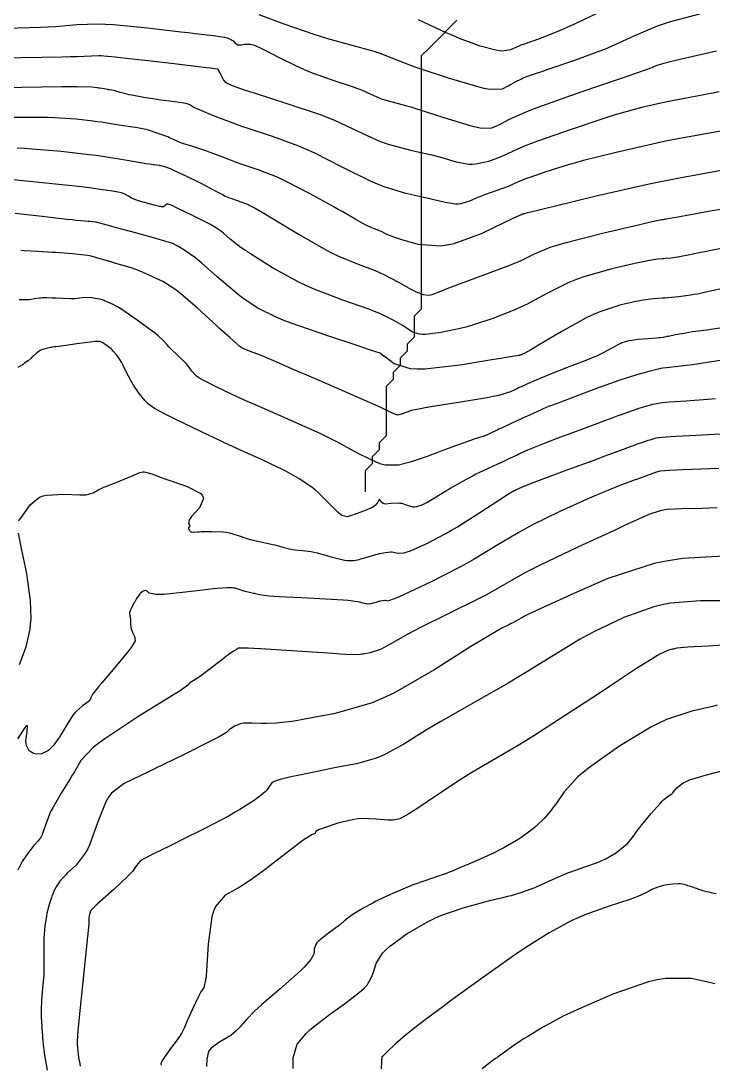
# Model space of a CAD drawing. Header units: metres. Extents: x 837475 to 838479, y 1189012 to 1191015.
# Drawn here: x 838288.9 to 838387.2, y 1189518.9 to 1189667.2 of the extents above; entities that cross this region are included whole.
import ezdxf

# ---------------------------------------------------------------- set-up
doc = ezdxf.new("R2010")
doc.units = ezdxf.units.M
doc.header["$LTSCALE"] = 0.3
for name, color, linetype in [('COTAS 10', 1, 'Continuous'), ('COTAS INT', 252, 'Continuous'), ('DRENAJE', 5, 'Continuous')]:
    doc.layers.add(name, color=color, linetype=linetype)

msp = doc.modelspace()

# ---------------------------------------------------------------- linework, layer by layer
at = {"layer": 'COTAS 10'}
for points, elevation in [([(838283.186, 1189661.874), (838288.948, 1189661.972), (838294.745, 1189662.074), (838295.922, 1189662.102), (838296.913, 1189662.13), (838298.948, 1189662.229), (838299.965, 1189662.266), (838300.316, 1189662.254), (838300.695, 1189662.233), (838302.314, 1189662.078), (838304.701, 1189661.798), (838305.565, 1189661.698), (838306.517, 1189661.588), (838310.688, 1189661.109), (838314.509, 1189660.666), (838315.241, 1189660.579), (838315.83, 1189660.506), (838316.781, 1189660.374), (838316.811, 1189660.338), (838316.832, 1189660.317), (838316.877, 1189660.276), (838316.961, 1189660.151), (838316.997, 1189660.087), (838317.039, 1189660.011), (838317.235, 1189659.632), (838317.442, 1189659.215), (838317.491, 1189659.115), (838317.536, 1189659.022), (838317.669, 1189658.74), (838317.924, 1189658.482), (838318.047, 1189658.403), (838318.192, 1189658.321), (838318.904, 1189658), (838320.618, 1189657.403), (838321.396, 1189657.147), (838322.305, 1189656.853), (838326.68, 1189655.462), (838331.397, 1189653.86), (838332.52, 1189653.432), (838333.565, 1189653.011), (838336.68, 1189651.546), (838339.423, 1189650.263), (838340.233, 1189649.957), (838341.065, 1189649.671), (838344.252, 1189648.815), (838347.273, 1189648.126), (838348, 1189647.945), (838348.68, 1189647.768), (838350.739, 1189647.167), (838352.512, 1189646.833), (838353.011, 1189646.826), (838353.514, 1189646.854), (838355.36, 1189647.264), (838357.037, 1189647.884), (838357.433, 1189648.045), (838357.799, 1189648.203), (838358.874, 1189648.733), (838360.676, 1189649.51), (838361.5, 1189649.823), (838362.465, 1189650.178), (838367.125, 1189651.811), (838372.053, 1189653.453), (838373.187, 1189653.813), (838374.221, 1189654.133), (838377.125, 1189654.944), (838379.388, 1189655.459), (838380.019, 1189655.591), (838380.651, 1189655.719), (838382.951, 1189656.143), (838385.893, 1189656.705), (838386.931, 1189656.92), (838388.066, 1189657.16)], 1920), ([(838388.668, 1189629.164), (838386.828, 1189628.754), (838385.003, 1189628.372), (838384.513, 1189628.285), (838384.03, 1189628.205), (838382.345, 1189627.986), (838380.796, 1189627.837), (838380.4, 1189627.802), (838380.018, 1189627.77), (838378.756, 1189627.676), (838377.309, 1189627.498), (838376.811, 1189627.411), (838376.27, 1189627.309), (838373.964, 1189626.807), (838371.115, 1189625.857), (838370.232, 1189625.472), (838369.307, 1189625.034), (838365.629, 1189623.011), (838362.438, 1189621.1), (838361.822, 1189620.733), (838361.321, 1189620.436), (838360.477, 1189619.945), (838360.385, 1189619.91), (838360.359, 1189619.9), (838360.333, 1189619.889), (838360.233, 1189619.85), (838360.143, 1189619.813), (838360.121, 1189619.804), (838360.102, 1189619.796), (838360.045, 1189619.771), (838359.998, 1189619.749), (838359.984, 1189619.743), (838359.971, 1189619.736), (838359.92, 1189619.712), (838359.799, 1189619.68), (838359.74, 1189619.669), (838359.671, 1189619.656), (838359.331, 1189619.601), (838357.849, 1189619.359), (838357.059, 1189619.228), (838356.105, 1189619.069), (838351.291, 1189618.266), (838346.27, 1189617.698), (838345.186, 1189617.687), (838344.235, 1189617.74), (838341.905, 1189618.46), (838340.711, 1189619.379), (838340.476, 1189619.557), (838340.283, 1189619.703), (838339.929, 1189619.954), (838338.72, 1189620.36), (838337.986, 1189620.603), (838337.08, 1189620.902), (838332.368, 1189622.456), (838327.296, 1189624.233), (838326.162, 1189624.673), (838325.147, 1189625.091), (838322.456, 1189626.411), (838320.416, 1189627.801), (838319.809, 1189628.263), (838319.185, 1189628.758), (838316.782, 1189630.824), (838314.544, 1189632.788), (838314.024, 1189633.219), (838313.548, 1189633.601), (838312.19, 1189634.573), (838311.271, 1189635.122), (838311.072, 1189635.237), (838310.897, 1189635.336), (838310.464, 1189635.559), (838309.513, 1189635.853), (838309.011, 1189635.996), (838308.405, 1189636.167), (838305.354, 1189637.006), (838302.284, 1189637.846), (838301.666, 1189638.016), (838301.149, 1189638.16), (838300.117, 1189638.453), (838299.738, 1189638.553), (838299.632, 1189638.575), (838299.524, 1189638.594), (838299.132, 1189638.639), (838298.716, 1189638.667), (838298.594, 1189638.675), (838298.469, 1189638.682), (838297.994, 1189638.708), (838296.765, 1189638.824), (838296.165, 1189638.889), (838295.452, 1189638.968), (838291.94, 1189639.37), (838288.073, 1189639.815)], 1930), ([(838388.054, 1189603.588), (838382.927, 1189603.383), (838381.925, 1189603.338), (838381.104, 1189603.297), (838379.647, 1189603.192), (838379.363, 1189603.113), (838379.282, 1189603.088), (838379.199, 1189603.062), (838378.89, 1189602.959), (838378.527, 1189602.83), (838378.41, 1189602.787), (838378.286, 1189602.742), (838377.777, 1189602.553), (838376.858, 1189602.21), (838376.475, 1189602.067), (838376.036, 1189601.904), (838373.988, 1189601.143), (838371.213, 1189600.035), (838370.315, 1189599.652), (838369.362, 1189599.237), (838365.455, 1189597.465), (838361.472, 1189595.509), (838360.471, 1189594.978), (838359.515, 1189594.451), (838356.431, 1189592.587), (838353.294, 1189590.682), (838352.304, 1189590.129), (838351.262, 1189589.565), (838347.062, 1189587.438), (838343.368, 1189585.688), (838342.645, 1189585.363), (838342.052, 1189585.106), (838340.996, 1189584.752), (838340.76, 1189584.817), (838340.685, 1189584.824), (838340.606, 1189584.827), (838340.285, 1189584.8), (838339.926, 1189584.729), (838339.823, 1189584.704), (838339.718, 1189584.677), (838339.326, 1189584.559), (838338.944, 1189584.442), (838338.846, 1189584.415), (838338.751, 1189584.391), (838338.434, 1189584.322), (838338.038, 1189584.327), (838337.892, 1189584.349), (838337.732, 1189584.38), (838337.024, 1189584.569), (838335.41, 1189584.809), (838334.679, 1189584.874), (838333.824, 1189584.937), (838329.709, 1189585.159), (838325.653, 1189585.361), (838324.835, 1189585.413), (838324.15, 1189585.462), (838322.778, 1189585.625), (838322.25, 1189585.768), (838322.097, 1189585.805), (838321.941, 1189585.842), (838321.353, 1189585.964), (838320.76, 1189586.1), (838320.601, 1189586.144), (838320.445, 1189586.191), (838319.9, 1189586.387), (838319.317, 1189586.557), (838319.137, 1189586.588), (838318.948, 1189586.612), (838318.199, 1189586.642), (838316.806, 1189586.534), (838316.212, 1189586.471), (838315.527, 1189586.393), (838312.3, 1189585.995), (838309.184, 1189585.679), (838308.569, 1189585.653), (838308.062, 1189585.655), (838307.124, 1189585.885), (838306.852, 1189586.172), (838306.765, 1189586.21), (838306.672, 1189586.23), (838306.293, 1189586.15), (838305.893, 1189585.871), (838305.788, 1189585.765), (838305.684, 1189585.646), (838305.328, 1189585.111), (838305.026, 1189584.563), (838304.957, 1189584.435), (838304.895, 1189584.317), (838304.72, 1189583.98), (838304.593, 1189583.722), (838304.56, 1189583.655), (838304.527, 1189583.589), (838304.419, 1189583.369), (838304.351, 1189583.14), (838304.344, 1189583.07), (838304.343, 1189582.996), (838304.383, 1189582.705), (838304.443, 1189582.343), (838304.455, 1189582.224), (838304.464, 1189582.098), (838304.477, 1189581.575), (838304.528, 1189581.011), (838304.561, 1189580.858), (838304.602, 1189580.708), (838304.819, 1189580.177), (838305.029, 1189579.694), (838305.066, 1189579.573), (838305.093, 1189579.457), (838305.115, 1189579.085), (838304.649, 1189578.3), (838304.369, 1189577.924), (838304.023, 1189577.479), (838302.228, 1189575.299), (838300.403, 1189573.129), (838300.038, 1189572.69), (838299.733, 1189572.322), (838299.14, 1189571.577), (838298.968, 1189571.292), (838298.929, 1189571.213), (838298.893, 1189571.135), (838298.797, 1189570.854), (838298.574, 1189570.528), (838298.46, 1189570.422), (838298.322, 1189570.308), (838297.633, 1189569.84), (838296.782, 1189569.115), (838296.542, 1189568.84), (838296.3, 1189568.533), (838295.413, 1189567.155), (838294.579, 1189565.739), (838294.37, 1189565.408), (838294.172, 1189565.104), (838293.536, 1189564.226), (838292.926, 1189563.617), (838292.743, 1189563.482), (838292.554, 1189563.363), (838291.821, 1189563.053), (838291.085, 1189562.986), (838290.893, 1189563.02), (838290.707, 1189563.076), (838290.079, 1189563.467), (838289.677, 1189564.22), (838289.633, 1189564.503), (838289.619, 1189564.82), (838289.81, 1189566.237), (838289.828, 1189567.067), (838289.704, 1189567.015), (838289.524, 1189566.839), (838288.409, 1189565.185)], 1940), ([(838387.791, 1189569.945), (838387.126, 1189569.785), (838384.218, 1189569.123), (838380.617, 1189567.911), (838379.514, 1189567.404), (838378.366, 1189566.822), (838373.838, 1189564.098), (838369.71, 1189561.152), (838368.814, 1189560.429), (838368.025, 1189559.747), (838366.066, 1189557.619), (838364.866, 1189555.909), (838364.555, 1189555.49), (838364.254, 1189555.095), (838363.246, 1189553.866), (838362.114, 1189552.762), (838361.735, 1189552.446), (838361.328, 1189552.126), (838359.622, 1189550.931), (838357.497, 1189549.688), (838356.827, 1189549.338), (838356.12, 1189548.985), (838353.272, 1189547.689), (838350.775, 1189546.629), (838350.29, 1189546.425), (838349.895, 1189546.259), (838349.215, 1189545.987), (838349.13, 1189545.969), (838349.111, 1189545.964), (838349.092, 1189545.96), (838349.04, 1189545.947), (838348.612, 1189545.802), (838348.357, 1189545.715), (838348.043, 1189545.607), (838346.416, 1189545.05), (838344.485, 1189544.354), (838343.98, 1189544.159), (838343.487, 1189543.964), (838341.814, 1189543.25), (838340.468, 1189542.635), (838340.182, 1189542.502), (838339.933, 1189542.384), (838339.345, 1189542.094), (838338.871, 1189541.836), (838338.694, 1189541.74), (838337.615, 1189541.154), (838336.661, 1189540.599), (838336.418, 1189540.443), (838336.183, 1189540.287), (838335.41, 1189539.717), (838334.831, 1189539.25), (838334.718, 1189539.159), (838334.626, 1189539.085), (838334.465, 1189538.956), (838334.136, 1189538.711), (838332.426, 1189537.437), (838331.184, 1189536.404), (838330.957, 1189536.167), (838330.779, 1189535.951), (838330.557, 1189535.347), (838330.553, 1189534.831), (838330.513, 1189534.67), (838330.456, 1189534.501), (838330.11, 1189533.828), (838329.15, 1189532.743), (838328.707, 1189532.314), (838328.186, 1189531.83), (838325.664, 1189529.619), (838323.109, 1189527.398), (838322.567, 1189526.907), (838322.098, 1189526.471), (838321.001, 1189525.344), (838320.381, 1189524.609), (838320.211, 1189524.419), (838320.042, 1189524.235), (838319.441, 1189523.62), (838318.705, 1189523.023), (838318.451, 1189522.85), (838318.176, 1189522.674), (838317.001, 1189522.011), (838315.941, 1189521.236), (838315.739, 1189520.988), (838315.575, 1189520.727), (838315.312, 1189519.665), (838315.268, 1189518.589)], 1950)]:
    msp.add_lwpolyline(points, dxfattribs=dict(at, elevation=elevation))
at = {"layer": 'COTAS INT'}
for points, elevation in [([(838372.696, 1189669.198), (838367.639, 1189666.785), (838366.474, 1189666.256), (838365.41, 1189665.789), (838362.416, 1189664.605), (838360.391, 1189663.887), (838359.939, 1189663.714), (838359.533, 1189663.551), (838358.459, 1189663.052), (838357.327, 1189662.877), (838356.885, 1189662.917), (838356.388, 1189662.997), (838354.129, 1189663.605), (838351.194, 1189664.698), (838350.271, 1189665.084), (838349.299, 1189665.505), (838345.391, 1189667.324)], 1914), ([(838322.72, 1189668.07), (838326.245, 1189666.777), (838330.361, 1189665.353), (838331.423, 1189665.011), (838332.452, 1189664.692), (838335.89, 1189663.728), (838338.702, 1189662.963), (838339.336, 1189662.77), (838339.909, 1189662.584), (838341.456, 1189661.978), (838343.394, 1189661.197), (838344.213, 1189660.901), (838345.155, 1189660.57), (838349.574, 1189659.084), (838353.937, 1189657.801), (838354.842, 1189657.596), (838355.617, 1189657.458), (838357.324, 1189657.504), (838358.132, 1189657.955), (838358.339, 1189658.071), (838358.54, 1189658.184), (838359.207, 1189658.561), (838359.928, 1189658.921), (838360.163, 1189659.023), (838360.413, 1189659.126), (838361.444, 1189659.506), (838363.051, 1189660.053), (838363.664, 1189660.261), (838364.35, 1189660.494), (838367.437, 1189661.539), (838370.917, 1189662.81), (838371.851, 1189663.185), (838372.772, 1189663.57), (838375.993, 1189665.045), (838379.334, 1189666.463), (838380.331, 1189666.812), (838381.359, 1189667.141), (838385.332, 1189668.175)], 1916), ([(838286.865, 1189666.169), (838291.669, 1189666.29), (838292.797, 1189666.339), (838293.837, 1189666.393), (838296.865, 1189666.644), (838299.897, 1189666.752), (838300.94, 1189666.717), (838302.072, 1189666.655), (838306.897, 1189666.194), (838311.615, 1189665.633), (838312.68, 1189665.507), (838313.64, 1189665.394), (838316.235, 1189665.092), (838317.83, 1189664.844), (838318.16, 1189664.765), (838318.44, 1189664.681), (838319.048, 1189664.343), (838319.331, 1189664.035), (838319.407, 1189663.971), (838319.481, 1189663.916), (838319.74, 1189663.793), (838320.037, 1189663.764), (838320.136, 1189663.768), (838320.242, 1189663.776), (838320.682, 1189663.851), (838321.193, 1189663.895), (838321.343, 1189663.885), (838321.497, 1189663.865), (838322.085, 1189663.714), (838323.068, 1189663.277), (838323.472, 1189663.078), (838323.933, 1189662.845), (838326.071, 1189661.72), (838328.715, 1189660.44), (838329.495, 1189660.109), (838330.295, 1189659.789), (838333.355, 1189658.717), (838336.121, 1189657.801), (838336.735, 1189657.579), (838337.283, 1189657.371), (838338.717, 1189656.733), (838339.777, 1189656.237), (838340.09, 1189656.118), (838340.412, 1189656.008), (838341.644, 1189655.677), (838343.552, 1189655.168), (838344.301, 1189654.945), (838345.144, 1189654.686), (838348.985, 1189653.457), (838352.72, 1189652.333), (838353.497, 1189652.141), (838354.162, 1189652), (838355.636, 1189651.922), (838356.498, 1189652.279), (838356.778, 1189652.413), (838357.075, 1189652.561), (838358.295, 1189653.223), (838360.67, 1189654.279), (838361.695, 1189654.676), (838362.88, 1189655.119), (838368.486, 1189657.096), (838373.954, 1189658.967), (838375.052, 1189659.342), (838375.969, 1189659.656), (838377.777, 1189660.272), (838378.393, 1189660.497), (838378.558, 1189660.564), (838378.721, 1189660.632), (838379.291, 1189660.893), (838380.918, 1189661.369), (838381.748, 1189661.573), (838382.742, 1189661.809), (838387.701, 1189662.919)], 1918), ([(838391.553, 1189652.092), (838386.71, 1189651.231), (838381.481, 1189650.266), (838380.043, 1189649.975), (838378.608, 1189649.674), (838373.462, 1189648.503), (838368.813, 1189647.326), (838367.692, 1189647.022), (838366.644, 1189646.727), (838363.462, 1189645.739), (838361.197, 1189644.945), (838360.729, 1189644.773), (838360.328, 1189644.621), (838359.453, 1189644.243), (838358.739, 1189643.919), (838358.441, 1189643.801), (838358.098, 1189643.67), (838356.498, 1189643.096), (838354.755, 1189642.461), (838354.323, 1189642.292), (838353.912, 1189642.125), (838352.612, 1189641.549), (838351.378, 1189641.181), (838351.01, 1189641.146), (838350.63, 1189641.14), (838349.161, 1189641.361), (838347.367, 1189641.809), (838346.783, 1189641.946), (838346.16, 1189642.09), (838343.594, 1189642.658), (838340.509, 1189643.595), (838339.559, 1189643.971), (838338.568, 1189644.398), (838334.644, 1189646.36), (838330.558, 1189648.428), (838329.465, 1189648.921), (838328.39, 1189649.379), (838324.644, 1189650.748), (838321.181, 1189651.882), (838320.284, 1189652.192), (838319.414, 1189652.501), (838316.494, 1189653.604), (838314.269, 1189654.519), (838313.837, 1189654.709), (838313.485, 1189654.873), (838312.879, 1189655.236), (838312.514, 1189655.416), (838312.313, 1189655.464), (838312.069, 1189655.512), (838310.83, 1189655.676), (838309.222, 1189655.867), (838308.746, 1189655.932), (838308.256, 1189656.002), (838306.377, 1189656.295), (838304.664, 1189656.603), (838304.279, 1189656.681), (838303.934, 1189656.757), (838303.011, 1189657.008), (838302.421, 1189657.2), (838302.285, 1189657.239), (838302.162, 1189657.273), (838301.816, 1189657.342), (838301.489, 1189657.385), (838301.377, 1189657.403), (838301.255, 1189657.422), (838300.738, 1189657.51), (838300.11, 1189657.609), (838299.918, 1189657.636), (838299.718, 1189657.662), (838298.933, 1189657.753), (838296.892, 1189657.804), (838295.9, 1189657.805), (838294.723, 1189657.8), (838288.933, 1189657.734), (838283.079, 1189657.606)], 1922), ([(838390.468, 1189646.318), (838382.439, 1189644.843), (838380.275, 1189644.409), (838378.137, 1189643.964), (838370.632, 1189642.264), (838364.65, 1189640.819), (838363.472, 1189640.535), (838362.502, 1189640.301), (838360.728, 1189639.874), (838360.376, 1189639.786), (838360.302, 1189639.766), (838360.239, 1189639.747), (838360.096, 1189639.691), (838359.994, 1189639.64), (838359.956, 1189639.624), (838359.915, 1189639.607), (838359.73, 1189639.538), (838358.762, 1189639.094), (838358.227, 1189638.841), (838357.576, 1189638.531), (838354.259, 1189636.94), (838350.412, 1189635.515), (838349.426, 1189635.31), (838348.475, 1189635.187), (838345.326, 1189635.426), (838342.852, 1189636.122), (838342.326, 1189636.286), (838341.87, 1189636.439), (838340.796, 1189636.887), (838340.142, 1189637.234), (838339.951, 1189637.322), (838339.754, 1189637.407), (838339.007, 1189637.686), (838338.131, 1189638.044), (838337.854, 1189638.18), (838337.562, 1189638.331), (838336.384, 1189639.007), (838334.627, 1189640.032), (838333.97, 1189640.403), (838333.239, 1189640.813), (838329.984, 1189642.607), (838326.58, 1189644.375), (838325.755, 1189644.767), (838324.98, 1189645.118), (838322.607, 1189646.034), (838320.597, 1189646.697), (838320.051, 1189646.888), (838319.511, 1189647.082), (838317.598, 1189647.81), (838315.799, 1189648.496), (838315.33, 1189648.664), (838314.873, 1189648.822), (838313.327, 1189649.315), (838312.042, 1189649.721), (838311.749, 1189649.824), (838311.483, 1189649.923), (838310.752, 1189650.249), (838310.036, 1189650.585), (838309.78, 1189650.69), (838309.5, 1189650.801), (838308.28, 1189651.245), (838307.01, 1189651.649), (838306.698, 1189651.733), (838306.404, 1189651.806), (838305.486, 1189651.972), (838304.496, 1189652.104), (838304.157, 1189652.155), (838303.79, 1189652.214), (838302.229, 1189652.479), (838300.331, 1189652.779), (838299.752, 1189652.86), (838299.149, 1189652.939), (838296.778, 1189653.214), (838293.709, 1189653.414), (838292.667, 1189653.445), (838291.541, 1189653.466), (838286.778, 1189653.455)], 1924), ([(838288.359, 1189649.133), (838289.434, 1189649.086), (838290.527, 1189649.024), (838294.623, 1189648.675), (838298.58, 1189648.215), (838299.586, 1189648.083), (838300.552, 1189647.949), (838303.72, 1189647.448), (838306.159, 1189647.024), (838306.667, 1189646.938), (838307.103, 1189646.866), (838308.071, 1189646.721), (838308.54, 1189646.662), (838308.661, 1189646.644), (838308.778, 1189646.625), (838309.167, 1189646.55), (838309.873, 1189646.287), (838310.189, 1189646.149), (838310.558, 1189645.983), (838312.329, 1189645.147), (838314.266, 1189644.197), (838314.74, 1189643.959), (838315.187, 1189643.732), (838316.579, 1189643.001), (838317.619, 1189642.452), (838317.846, 1189642.339), (838318.045, 1189642.243), (838318.54, 1189642.038), (838318.878, 1189641.93), (838318.978, 1189641.895), (838319.081, 1189641.858), (838319.475, 1189641.708), (838319.893, 1189641.549), (838320.011, 1189641.507), (838320.131, 1189641.465), (838320.57, 1189641.32), (838321.089, 1189641.119), (838321.259, 1189641.043), (838321.439, 1189640.957), (838322.184, 1189640.57), (838323.64, 1189639.724), (838324.269, 1189639.348), (838324.996, 1189638.911), (838328.437, 1189636.823), (838332.205, 1189634.662), (838333.138, 1189634.179), (838334.024, 1189633.746), (838336.823, 1189632.6), (838339.214, 1189631.709), (838339.842, 1189631.438), (838340.455, 1189631.155), (838342.545, 1189630.046), (838344.294, 1189629.058), (838344.691, 1189628.852), (838345.051, 1189628.677), (838346.038, 1189628.287), (838346.837, 1189628.227), (838347.078, 1189628.258), (838347.328, 1189628.31), (838348.305, 1189628.671), (838349.931, 1189629.352), (838350.591, 1189629.605), (838351.342, 1189629.886), (838354.812, 1189631.136), (838358.362, 1189632.459), (838359.163, 1189632.785), (838359.886, 1189633.095), (838361.842, 1189634.072), (838364.235, 1189635.057), (838365.234, 1189635.372), (838366.378, 1189635.706), (838371.726, 1189637.063), (838376.81, 1189638.252), (838377.789, 1189638.479), (838378.582, 1189638.662), (838379.895, 1189638.957), (838380.002, 1189638.964), (838380.034, 1189638.967), (838380.067, 1189638.97), (838380.199, 1189638.983), (838380.341, 1189639.001), (838380.382, 1189639.008), (838380.424, 1189639.015), (838380.578, 1189639.048), (838381.089, 1189639.147), (838381.355, 1189639.196), (838381.675, 1189639.255), (838383.281, 1189639.547), (838386.05, 1189640.04), (838387.104, 1189640.225), (838388.281, 1189640.431)], 1926), ([(838391.371, 1189635.355), (838387.158, 1189634.583), (838386.267, 1189634.415), (838385.496, 1189634.267), (838383.703, 1189633.901), (838382.713, 1189633.694), (838382.448, 1189633.646), (838382.186, 1189633.603), (838381.272, 1189633.484), (838380.432, 1189633.403), (838380.217, 1189633.384), (838380.01, 1189633.367), (838379.325, 1189633.317), (838377.946, 1189633.08), (838377.3, 1189632.945), (838376.54, 1189632.78), (838372.845, 1189631.935), (838368.724, 1189630.768), (838367.696, 1189630.4), (838366.717, 1189630.013), (838363.588, 1189628.453), (838360.709, 1189626.878), (838359.887, 1189626.482), (838359.055, 1189626.103), (838355.961, 1189624.875), (838352.908, 1189623.893), (838352.102, 1189623.668), (838351.313, 1189623.464), (838348.603, 1189622.896), (838346.396, 1189622.637), (838345.924, 1189622.627), (838345.512, 1189622.644), (838344.526, 1189622.929), (838343.76, 1189623.47), (838343.486, 1189623.648), (838343.187, 1189623.839), (838341.884, 1189624.632), (838339.876, 1189625.605), (838339.131, 1189625.91), (838338.305, 1189626.23), (838334.64, 1189627.513), (838330.552, 1189629.06), (838329.46, 1189629.545), (838328.384, 1189630.056), (838324.64, 1189632.109), (838321.511, 1189634.078), (838320.823, 1189634.536), (838320.213, 1189634.956), (838318.653, 1189636.159), (838317.691, 1189636.996), (838317.457, 1189637.186), (838317.238, 1189637.358), (838316.565, 1189637.829), (838315.823, 1189638.248), (838315.56, 1189638.387), (838315.272, 1189638.537), (838314.023, 1189639.163), (838312.717, 1189639.802), (838312.392, 1189639.961), (838312.084, 1189640.111), (838311.105, 1189640.586), (838310.376, 1189640.931), (838310.226, 1189640.999), (838310.099, 1189641.055), (838309.824, 1189641.161), (838309.695, 1189641.159), (838309.659, 1189641.149), (838309.623, 1189641.133), (838309.492, 1189641.041), (838309.363, 1189640.927), (838309.327, 1189640.898), (838309.292, 1189640.87), (838309.166, 1189640.781), (838308.887, 1189640.766), (838308.756, 1189640.785), (838308.601, 1189640.814), (838307.844, 1189641.004), (838306.946, 1189641.255), (838306.702, 1189641.324), (838306.46, 1189641.391), (838305.603, 1189641.631), (838304.871, 1189641.876), (838304.709, 1189641.948), (838304.564, 1189642.02), (838304.186, 1189642.295), (838303.679, 1189642.575), (838303.452, 1189642.652), (838303.188, 1189642.728), (838301.924, 1189642.997), (838299.557, 1189643.334), (838298.598, 1189643.452), (838297.507, 1189643.581), (838292.468, 1189644.136), (838287.345, 1189644.634)], 1928), ([(838388.49, 1189623.572), (838386.33, 1189623.257), (838384.295, 1189622.981), (838383.8, 1189622.906), (838383.336, 1189622.832), (838381.909, 1189622.57), (838380.886, 1189622.356), (838380.676, 1189622.312), (838380.498, 1189622.274), (838380.123, 1189622.194), (838379.69, 1189622.145), (838379.475, 1189622.127), (838379.22, 1189622.108), (838377.959, 1189622.022), (838376.589, 1189621.91), (838376.265, 1189621.874), (838375.965, 1189621.836), (838375.084, 1189621.68), (838374.284, 1189621.413), (838374.036, 1189621.305), (838373.777, 1189621.182), (838372.745, 1189620.615), (838371.52, 1189619.954), (838371.139, 1189619.773), (838370.74, 1189619.592), (838369.149, 1189618.944), (838367.393, 1189618.272), (838366.89, 1189618.076), (838366.38, 1189617.876), (838364.477, 1189617.118), (838362.736, 1189616.407), (838362.328, 1189616.237), (838361.952, 1189616.078), (838360.859, 1189615.602), (838359.954, 1189615.186), (838359.697, 1189615.066), (838359.437, 1189614.944), (838358.471, 1189614.484), (838356.736, 1189613.96), (838355.991, 1189613.796), (838355.131, 1189613.626), (838351.067, 1189612.944), (838347.113, 1189612.325), (838346.322, 1189612.194), (838345.664, 1189612.08), (838344.383, 1189611.814), (838343.984, 1189611.668), (838343.882, 1189611.63), (838343.783, 1189611.593), (838343.454, 1189611.468), (838343.141, 1189611.357), (838343.052, 1189611.329), (838342.962, 1189611.302), (838342.627, 1189611.215), (838342.245, 1189611.216), (838342.124, 1189611.245), (838341.998, 1189611.287), (838341.486, 1189611.539), (838340.02, 1189612.247), (838339.291, 1189612.576), (838338.422, 1189612.962), (838334.116, 1189614.837), (838329.516, 1189616.822), (838328.461, 1189617.278), (838327.501, 1189617.694), (838324.827, 1189618.855), (838323.047, 1189619.618), (838322.652, 1189619.782), (838322.298, 1189619.926), (838321.374, 1189620.273), (838320.811, 1189620.47), (838320.685, 1189620.519), (838320.572, 1189620.566), (838320.273, 1189620.712), (838319.882, 1189621.016), (838319.711, 1189621.161), (838319.513, 1189621.333), (838318.57, 1189622.174), (838317.18, 1189623.437), (838316.699, 1189623.875), (838316.177, 1189624.351), (838313.946, 1189626.388), (838311.677, 1189628.353), (838311.13, 1189628.783), (838310.62, 1189629.164), (838309.071, 1189630.131), (838307.826, 1189630.73), (838307.505, 1189630.88), (838307.196, 1189631.022), (838306.168, 1189631.479), (838305.217, 1189631.858), (838304.956, 1189631.953), (838304.696, 1189632.042), (838303.765, 1189632.325), (838302.703, 1189632.627), (838302.36, 1189632.729), (838301.997, 1189632.838), (838300.509, 1189633.297), (838298.865, 1189633.731), (838298.403, 1189633.824), (838297.939, 1189633.906), (838296.238, 1189634.104), (838294.436, 1189634.224), (838293.908, 1189634.256), (838293.367, 1189634.288), (838291.307, 1189634.4), (838289.359, 1189634.513), (838288.889, 1189634.546)], 1932), ([(838388.52, 1189618.98), (838384.282, 1189618.332), (838383.405, 1189618.206), (838382.656, 1189618.102), (838381.02, 1189617.922), (838380.083, 1189617.82), (838379.775, 1189617.767), (838379.445, 1189617.703), (838378.079, 1189617.381), (838376.532, 1189616.947), (838376.088, 1189616.813), (838375.638, 1189616.672), (838373.959, 1189616.113), (838371.982, 1189615.408), (838371.344, 1189615.176), (838370.667, 1189614.928), (838367.896, 1189613.898), (838365.433, 1189612.975), (838364.553, 1189612.645), (838363.837, 1189612.377), (838363.397, 1189612.188), (838363.174, 1189612.088), (838362.906, 1189611.968), (838361.574, 1189611.366), (838360.068, 1189610.678), (838359.691, 1189610.505), (838359.331, 1189610.339), (838358.178, 1189609.8), (838357.167, 1189609.321), (838356.898, 1189609.193), (838356.632, 1189609.067), (838355.711, 1189608.625), (838354.936, 1189608.271), (838354.763, 1189608.2), (838354.608, 1189608.14), (838354.197, 1189608.02), (838353.555, 1189607.837), (838353.254, 1189607.738), (838352.9, 1189607.617), (838351.178, 1189607.005), (838349.218, 1189606.288), (838348.714, 1189606.101), (838348.227, 1189605.919), (838346.608, 1189605.303), (838345.066, 1189604.758), (838344.627, 1189604.62), (838344.183, 1189604.488), (838342.539, 1189604.059), (838340.657, 1189604.065), (838340.063, 1189604.208), (838339.439, 1189604.411), (838336.923, 1189605.652), (838333.705, 1189607.414), (838332.638, 1189607.946), (838331.494, 1189608.496), (838326.725, 1189610.643), (838321.986, 1189612.712), (838320.861, 1189613.214), (838319.816, 1189613.685), (838316.717, 1189615.127), (838314.608, 1189616.229), (838314.187, 1189616.485), (838313.837, 1189616.719), (838313.161, 1189617.387), (838312.739, 1189618.047), (838312.549, 1189618.276), (838312.327, 1189618.525), (838311.26, 1189619.592), (838310.165, 1189620.645), (838309.926, 1189620.885), (838309.713, 1189621.103), (838309.175, 1189621.705), (838308.38, 1189622.438), (838308.006, 1189622.74), (838307.566, 1189623.083), (838305.42, 1189624.677), (838303.095, 1189626.254), (838302.542, 1189626.587), (838302.028, 1189626.874), (838300.5, 1189627.537), (838299.279, 1189627.804), (838298.959, 1189627.843), (838298.647, 1189627.865), (838297.584, 1189627.817), (838296.552, 1189627.71), (838296.259, 1189627.696), (838295.964, 1189627.688), (838294.872, 1189627.717), (838293.846, 1189627.779), (838293.592, 1189627.793), (838293.352, 1189627.805), (838292.59, 1189627.835), (838291.914, 1189627.821), (838291.726, 1189627.805), (838291.539, 1189627.784), (838290.86, 1189627.665), (838290.112, 1189627.55), (838289.88, 1189627.533), (838289.637, 1189627.522), (838288.672, 1189627.532)], 1934), ([(838387.547, 1189613.5), (838386.501, 1189613.384), (838383.365, 1189613.144), (838381.031, 1189613.008), (838380.492, 1189612.957), (838379.998, 1189612.901), (838378.602, 1189612.651), (838377.476, 1189612.336), (838377.153, 1189612.238), (838376.825, 1189612.135), (838375.603, 1189611.728), (838374.164, 1189611.216), (838373.699, 1189611.047), (838373.207, 1189610.866), (838371.19, 1189610.117), (838368.928, 1189609.27), (838368.281, 1189609.029), (838367.624, 1189608.784), (838365.178, 1189607.874), (838362.991, 1189607.048), (838362.498, 1189606.856), (838362.053, 1189606.679), (838360.855, 1189606.176), (838359.928, 1189605.751), (838359.654, 1189605.624), (838359.373, 1189605.493), (838358.298, 1189604.989), (838357.151, 1189604.452), (838356.826, 1189604.301), (838356.496, 1189604.15), (838355.277, 1189603.593), (838353.946, 1189602.956), (838353.547, 1189602.754), (838353.134, 1189602.54), (838351.531, 1189601.674), (838349.979, 1189600.792), (838349.599, 1189600.569), (838349.241, 1189600.354), (838348.124, 1189599.654), (838347.184, 1189599.064), (838346.937, 1189598.919), (838346.696, 1189598.781), (838345.87, 1189598.349), (838345.079, 1189598.113), (838344.859, 1189598.1), (838344.639, 1189598.109), (838343.84, 1189598.327), (838342.997, 1189598.589), (838342.749, 1189598.624), (838342.494, 1189598.644), (838341.521, 1189598.584), (838340.675, 1189598.535), (838340.5, 1189598.561), (838340.35, 1189598.606), (838340.026, 1189598.912), (838339.868, 1189599.153), (838339.823, 1189599.156), (838339.779, 1189599.131), (838339.616, 1189598.814), (838339.225, 1189598.318), (838339.036, 1189598.182), (838338.813, 1189598.045), (838337.718, 1189597.554), (838336.539, 1189597.129), (838336.263, 1189597.035), (838336.008, 1189596.951), (838335.269, 1189596.733), (838334.512, 1189596.925), (838334.246, 1189597.1), (838333.955, 1189597.328), (838332.7, 1189598.593), (838331.196, 1189600.108), (838330.748, 1189600.494), (838330.287, 1189600.865), (838328.507, 1189602.086), (838326.535, 1189603.194), (838325.952, 1189603.494), (838325.354, 1189603.792), (838323.06, 1189604.843), (838320.285, 1189606.083), (838319.383, 1189606.5), (838318.422, 1189606.948), (838314.47, 1189608.832), (838310.825, 1189610.607), (838310.059, 1189610.987), (838309.397, 1189611.318), (838307.883, 1189612.111), (838307.046, 1189612.727), (838306.811, 1189612.946), (838306.575, 1189613.186), (838305.711, 1189614.232), (838304.898, 1189615.424), (838304.695, 1189615.757), (838304.5, 1189616.092), (838303.875, 1189617.309), (838303.324, 1189618.419), (838303.175, 1189618.686), (838303.029, 1189618.934), (838302.517, 1189619.684), (838302.007, 1189620.273), (838301.861, 1189620.42), (838301.714, 1189620.56), (838301.169, 1189621.009), (838300.668, 1189621.349), (838300.548, 1189621.421), (838300.437, 1189621.483), (838300.108, 1189621.626), (838299.438, 1189621.623), (838299.113, 1189621.593), (838298.727, 1189621.551), (838296.829, 1189621.293), (838294.979, 1189621.02), (838294.623, 1189620.968), (838294.336, 1189620.927), (838293.865, 1189620.861), (838293.816, 1189620.864), (838293.795, 1189620.864), (838293.77, 1189620.865), (838293.653, 1189620.869), (838293.394, 1189620.838), (838293.28, 1189620.816), (838293.147, 1189620.79), (838292.516, 1189620.647), (838291.828, 1189620.423), (838291.659, 1189620.345), (838291.501, 1189620.259), (838291.01, 1189619.89), (838290.581, 1189619.485), (838290.462, 1189619.377), (838290.344, 1189619.27), (838289.914, 1189618.897), (838289.434, 1189618.527), (838289.283, 1189618.423), (838289.125, 1189618.317), (838288.489, 1189617.927)], 1936), ([(838288.569, 1189596.147), (838289.019, 1189596.72), (838289.19, 1189596.949), (838289.381, 1189597.209), (838290.235, 1189598.404), (838291.561, 1189599.485), (838292.049, 1189599.673), (838292.589, 1189599.812), (838294.976, 1189599.913), (838297.276, 1189599.815), (838297.762, 1189599.829), (838298.183, 1189599.861), (838299.158, 1189600.126), (838299.994, 1189600.587), (838300.328, 1189600.742), (838300.706, 1189600.909), (838302.441, 1189601.614), (838304.163, 1189602.296), (838304.533, 1189602.449), (838304.857, 1189602.587), (838305.641, 1189602.956), (838306.218, 1189603.097), (838306.412, 1189603.09), (838306.62, 1189603.065), (838307.493, 1189602.808), (838308.838, 1189602.309), (838309.343, 1189602.13), (838309.906, 1189601.933), (838312.42, 1189601.076), (838314.459, 1189600.009), (838314.723, 1189599.68), (838314.857, 1189599.337), (838314.255, 1189597.978), (838313.135, 1189596.752), (838312.942, 1189596.494), (838312.799, 1189596.27), (838312.708, 1189595.754), (838312.87, 1189595.505), (838312.888, 1189595.449), (838312.894, 1189595.4), (838312.818, 1189595.272), (838312.724, 1189595.151), (838312.719, 1189595.105), (838312.723, 1189595.055), (838312.814, 1189594.831), (838312.993, 1189594.632), (838313.053, 1189594.598), (838313.118, 1189594.572), (838313.388, 1189594.553), (838313.975, 1189594.59), (838314.239, 1189594.6), (838314.547, 1189594.61), (838316.029, 1189594.645), (838317.681, 1189594.579), (838318.097, 1189594.525), (838318.494, 1189594.457), (838319.78, 1189594.082), (838320.981, 1189593.651), (838321.326, 1189593.546), (838321.676, 1189593.449), (838322.982, 1189593.15), (838324.28, 1189592.88), (838324.624, 1189592.8), (838324.961, 1189592.717), (838326.124, 1189592.402), (838327.233, 1189592.127), (838327.536, 1189592.07), (838327.837, 1189592.023), (838328.91, 1189591.921), (838330.148, 1189591.766), (838330.553, 1189591.685), (838330.985, 1189591.587), (838332.772, 1189591.095), (838334.492, 1189590.638), (838334.882, 1189590.562), (838335.234, 1189590.508), (838336.196, 1189590.495), (838336.966, 1189590.663), (838337.197, 1189590.723), (838337.435, 1189590.788), (838338.363, 1189591.073), (838339.316, 1189591.358), (838339.57, 1189591.425), (838339.821, 1189591.485), (838340.693, 1189591.658), (838341.472, 1189591.723), (838341.664, 1189591.716), (838341.846, 1189591.697), (838342.418, 1189591.539), (838343.346, 1189591.607), (838343.752, 1189591.731), (838344.223, 1189591.901), (838346.466, 1189592.893), (838349.256, 1189594.355), (838350.073, 1189594.82), (838350.909, 1189595.312), (838354.086, 1189597.308), (838356.795, 1189599.08), (838357.335, 1189599.432), (838357.784, 1189599.722), (838358.648, 1189600.267), (838358.904, 1189600.406), (838358.97, 1189600.44), (838359.033, 1189600.472), (838359.246, 1189600.574), (838359.441, 1189600.663), (838359.545, 1189600.711), (838359.728, 1189600.797), (838359.9, 1189600.877), (838359.945, 1189600.898), (838359.988, 1189600.918), (838360.137, 1189600.986), (838361.201, 1189601.391), (838361.822, 1189601.623), (838362.585, 1189601.908), (838366.519, 1189603.371), (838370.696, 1189604.923), (838371.612, 1189605.264), (838372.423, 1189605.566), (838374.483, 1189606.335), (838375.746, 1189606.804), (838376.055, 1189606.917), (838376.345, 1189607.023), (838377.247, 1189607.344), (838378.012, 1189607.599), (838378.217, 1189607.663), (838378.419, 1189607.724), (838379.124, 1189607.922), (838380.551, 1189608.099), (838381.208, 1189608.147), (838381.979, 1189608.195), (838385.709, 1189608.366), (838389.963, 1189608.605)], 1938), ([(838387.818, 1189598.007), (838386.648, 1189597.955), (838385.592, 1189597.915), (838382.722, 1189597.859), (838380.716, 1189597.743), (838380.205, 1189597.664), (838379.714, 1189597.565), (838378.099, 1189597.039), (838375.66, 1189595.933), (838374.649, 1189595.468), (838373.492, 1189594.934), (838368.099, 1189592.434), (838362.68, 1189589.855), (838361.507, 1189589.271), (838360.475, 1189588.743), (838357.928, 1189587.31), (838355.68, 1189585.997), (838354.836, 1189585.546), (838353.897, 1189585.057), (838349.708, 1189582.975), (838345.563, 1189580.924), (838344.653, 1189580.455), (838343.844, 1189580.029), (838341.78, 1189578.846), (838340.431, 1189578.075), (838340.073, 1189577.908), (838339.722, 1189577.762), (838338.512, 1189577.403), (838337.509, 1189577.218), (838337.288, 1189577.181), (838337.092, 1189577.15), (838336.591, 1189577.092), (838335.081, 1189577.164), (838334.249, 1189577.215), (838333.237, 1189577.28), (838328.088, 1189577.629), (838322.972, 1189577.959), (838321.982, 1189578.013), (838321.176, 1189578.05), (838319.803, 1189578.049), (838319.595, 1189577.918), (838319.523, 1189577.874), (838319.444, 1189577.826), (838319.109, 1189577.626), (838318.438, 1189577.159), (838318.148, 1189576.943), (838317.813, 1189576.69), (838316.224, 1189575.463), (838314.621, 1189574.235), (838314.277, 1189573.982), (838313.975, 1189573.765), (838313.245, 1189573.296), (838312.876, 1189573.083), (838312.802, 1189573.028), (838312.74, 1189572.975), (838312.618, 1189572.798), (838311.506, 1189572.006), (838310.82, 1189571.564), (838309.971, 1189571.027), (838305.536, 1189568.284), (838300.947, 1189565.283), (838299.999, 1189564.583), (838299.191, 1189563.94), (838297.439, 1189562.089), (838296.5, 1189560.478), (838296.204, 1189559.987), (838295.893, 1189559.476), (838294.64, 1189557.467), (838293.471, 1189555.47), (838293.213, 1189554.966), (838292.984, 1189554.485), (838292.392, 1189552.924), (838291.988, 1189551.713), (838291.877, 1189551.451), (838291.767, 1189551.222), (838291.371, 1189550.661), (838290.912, 1189550.188), (838290.762, 1189550.014), (838290.601, 1189549.822), (838289.94, 1189548.974), (838289.272, 1189548.009), (838289.107, 1189547.742), (838288.951, 1189547.476), (838288.462, 1189546.519)], 1942), ([(838288.729, 1189575.712), (838289.664, 1189578.249), (838290.211, 1189580.763), (838290.292, 1189581.475), (838290.341, 1189582.192), (838290.262, 1189584.838), (838289.902, 1189587.567), (838289.775, 1189588.338), (838289.636, 1189589.114), (838289.032, 1189591.971), (838288.546, 1189594.375)], 1938), ([(838391.096, 1189591.271), (838382.919, 1189590.798), (838380.837, 1189590.477), (838378.833, 1189590.073), (838372.251, 1189587.928), (838367.026, 1189585.611), (838365.877, 1189585.098), (838364.858, 1189584.641), (838362.251, 1189583.456), (838360.745, 1189582.739), (838360.419, 1189582.577), (838360.132, 1189582.43), (838359.424, 1189582.032), (838358.799, 1189581.667), (838358.565, 1189581.542), (838358.304, 1189581.406), (838357.139, 1189580.827), (838354.88, 1189579.539), (838353.929, 1189578.957), (838352.836, 1189578.276), (838347.715, 1189575), (838341.868, 1189571.659), (838340.317, 1189570.937), (838338.797, 1189570.303), (838333.554, 1189568.747), (838329.206, 1189567.943), (838328.25, 1189567.783), (838327.401, 1189567.651), (838325.23, 1189567.398), (838323.799, 1189567.355), (838323.418, 1189567.354), (838323.042, 1189567.358), (838321.738, 1189567.414), (838320.584, 1189567.395), (838320.303, 1189567.353), (838320.04, 1189567.294), (838319.228, 1189566.946), (838318.632, 1189566.538), (838318.505, 1189566.441), (838318.394, 1189566.351), (838318.127, 1189566.084), (838317.089, 1189565.461), (838316.491, 1189565.147), (838315.759, 1189564.771), (838311.993, 1189562.9), (838307.875, 1189560.896), (838306.92, 1189560.436), (838306.046, 1189560.016), (838303.559, 1189558.842), (838301.786, 1189557.432), (838301.363, 1189556.863), (838300.968, 1189556.218), (838299.784, 1189553.245), (838298.713, 1189550.206), (838298.389, 1189549.519), (838298.053, 1189548.9), (838296.739, 1189547.219), (838295.542, 1189546.115), (838295.279, 1189545.858), (838295.046, 1189545.623), (838294.451, 1189544.95), (838294.083, 1189544.417), (838293.992, 1189544.27), (838293.906, 1189544.124), (838293.636, 1189543.596), (838293.385, 1189542.997), (838293.311, 1189542.806), (838293.235, 1189542.603), (838292.944, 1189541.778), (838292.662, 1189540.735), (838292.593, 1189540.395), (838292.527, 1189540.033), (838292.318, 1189538.537), (838292.181, 1189536.887), (838292.161, 1189536.428), (838292.148, 1189535.967), (838292.166, 1189534.291), (838292.18, 1189532.57), (838292.166, 1189532.081), (838292.143, 1189531.587), (838291.996, 1189529.754), (838291.844, 1189527.992), (838291.819, 1189527.542), (838291.8, 1189527.107), (838291.796, 1189525.674), (838291.856, 1189524.317), (838291.879, 1189523.931), (838291.904, 1189523.541), (838292.02, 1189522.093), (838292.197, 1189520.584), (838292.26, 1189520.155), (838292.331, 1189519.72), (838292.64, 1189518.109)], 1944), ([(838389.685, 1189584.796), (838385.42, 1189584.788), (838381.169, 1189584.444), (838379.99, 1189584.215), (838378.809, 1189583.929), (838374.539, 1189582.414), (838370.403, 1189580.438), (838369.308, 1189579.861), (838368.235, 1189579.27), (838364.539, 1189577.029), (838360.65, 1189574.583), (838359.454, 1189573.863), (838358.208, 1189573.125), (838353.279, 1189570.308), (838348.543, 1189567.62), (838347.418, 1189566.964), (838346.374, 1189566.346), (838343.279, 1189564.433), (838340.686, 1189562.992), (838339.96, 1189562.672), (838339.23, 1189562.386), (838336.561, 1189561.639), (838333.93, 1189561.122), (838333.224, 1189560.981), (838332.527, 1189560.842), (838330.093, 1189560.345), (838327.983, 1189559.904), (838327.491, 1189559.798), (838327.04, 1189559.7), (838325.745, 1189559.408), (838324.884, 1189559.115), (838324.707, 1189559.016), (838324.556, 1189558.91), (838324.23, 1189558.463), (838323.797, 1189557.845), (838323.579, 1189557.63), (838323.318, 1189557.396), (838322.017, 1189556.395), (838319.987, 1189555.105), (838319.266, 1189554.689), (838318.475, 1189554.248), (838315.045, 1189552.445), (838311.575, 1189550.7), (838310.76, 1189550.296), (838310.007, 1189549.926), (838307.813, 1189548.878), (838306.35, 1189548.114), (838306.058, 1189547.923), (838305.815, 1189547.742), (838305.347, 1189547.164), (838304.76, 1189546.33), (838304.442, 1189545.987), (838304.058, 1189545.596), (838302.108, 1189543.778), (838300.172, 1189542.042), (838299.797, 1189541.703), (838299.49, 1189541.424), (838298.962, 1189540.926), (838298.893, 1189540.826), (838298.877, 1189540.799), (838298.86, 1189540.771), (838298.81, 1189540.672), (838298.763, 1189540.56), (838298.749, 1189540.525), (838298.735, 1189540.487), (838298.68, 1189540.333), (838298.628, 1189540.138), (838298.615, 1189540.074), (838298.603, 1189540.006), (838298.563, 1189539.726), (838298.538, 1189539.418), (838298.534, 1189539.332), (838298.532, 1189539.246), (838298.535, 1189538.932), (838298.416, 1189537.473), (838298.337, 1189536.663), (838298.238, 1189535.679), (838297.711, 1189530.661), (838297.185, 1189525.606), (838297.086, 1189524.599), (838297.007, 1189523.761), (838296.891, 1189522.15), (838296.914, 1189521.636), (838296.923, 1189521.49), (838296.933, 1189521.342), (838296.977, 1189520.793), (838297.043, 1189520.221), (838297.068, 1189520.059), (838297.094, 1189519.894), (838297.211, 1189519.284), (838297.329, 1189518.649)], 1946), ([(838391.186, 1189578.605), (838385.611, 1189578.306), (838384.525, 1189578.242), (838383.636, 1189578.187), (838382.079, 1189578.052), (838381.732, 1189577.956), (838381.608, 1189577.925), (838381.47, 1189577.892), (838380.87, 1189577.756), (838379.765, 1189577.264), (838379.309, 1189577.008), (838378.787, 1189576.698), (838376.364, 1189575.146), (838373.098, 1189572.984), (838372.045, 1189572.291), (838370.929, 1189571.556), (838366.364, 1189568.562), (838361.752, 1189565.601), (838360.606, 1189564.888), (838359.517, 1189564.221), (838352.937, 1189560.37), (838352.059, 1189559.826), (838351.174, 1189559.265), (838347.931, 1189557.105), (838345.141, 1189555.222), (838344.542, 1189554.836), (838344.018, 1189554.509), (838342.753, 1189553.819), (838341.764, 1189553.625), (838341.415, 1189553.611), (838341.032, 1189553.613), (838339.375, 1189553.766), (838337.398, 1189553.835), (838336.813, 1189553.785), (838336.212, 1189553.705), (838333.905, 1189553.166), (838331.961, 1189552.538), (838331.588, 1189552.401), (838331.287, 1189552.28), (838330.799, 1189551.979), (838330.699, 1189551.79), (838330.643, 1189551.741), (838330.574, 1189551.692), (838330.223, 1189551.526), (838329.393, 1189551.021), (838329.022, 1189550.758), (838328.589, 1189550.443), (838326.518, 1189548.859), (838324.273, 1189547.123), (838323.731, 1189546.711), (838323.224, 1189546.329), (838321.681, 1189545.197), (838320.301, 1189544.28), (838319.896, 1189544.033), (838319.481, 1189543.789), (838317.902, 1189542.936), (838316.536, 1189541.362), (838316.256, 1189540.664), (838316.018, 1189539.854), (838315.513, 1189535.98), (838315.278, 1189532.232), (838315.209, 1189531.5), (838315.14, 1189530.9), (838314.879, 1189529.839), (838314.465, 1189529.235), (838314.298, 1189528.924), (838314.11, 1189528.55), (838313.244, 1189526.678), (838312.403, 1189524.789), (838312.23, 1189524.405), (838312.084, 1189524.08), (838311.774, 1189523.406), (838311.444, 1189522.89), (838311.285, 1189522.664), (838311.097, 1189522.403), (838310.174, 1189521.161), (838309.282, 1189519.93), (838309.114, 1189519.675), (838308.98, 1189519.458), (838308.78, 1189518.987), (838308.807, 1189518.795)], 1948), ([(838327.598, 1189518.321), (838327.566, 1189519.13), (838327.591, 1189519.858), (838328.161, 1189521.803), (838329.439, 1189523.306), (838329.91, 1189523.755), (838330.433, 1189524.217), (838332.742, 1189526.003), (838335.003, 1189527.629), (838335.495, 1189527.991), (838335.928, 1189528.314), (838337.007, 1189529.159), (838337.596, 1189529.679), (838337.719, 1189529.796), (838337.826, 1189529.901), (838338.069, 1189530.186), (838338.219, 1189530.43), (838338.318, 1189530.595), (838338.526, 1189530.945), (838338.789, 1189531.529), (838338.876, 1189531.76), (838338.968, 1189532.023), (838339.35, 1189533.224), (838340.284, 1189534.731), (838340.723, 1189535.187), (838341.241, 1189535.66), (838343.767, 1189537.505), (838346.835, 1189539.253), (838347.694, 1189539.664), (838348.558, 1189540.044), (838351.716, 1189541.152), (838354.49, 1189541.921), (838355.113, 1189542.087), (838355.672, 1189542.232), (838357.166, 1189542.586), (838358.268, 1189542.84), (838358.581, 1189542.921), (838358.897, 1189543.007), (838360.066, 1189543.361), (838361.391, 1189543.847), (838361.807, 1189544.017), (838362.243, 1189544.203), (838363.991, 1189545.002), (838365.91, 1189545.85), (838366.454, 1189546.067), (838367.003, 1189546.276), (838369.029, 1189546.965), (838370.945, 1189547.653), (838371.424, 1189547.861), (838371.881, 1189548.077), (838373.344, 1189548.92), (838374.519, 1189549.808), (838374.794, 1189550.052), (838375.047, 1189550.296), (838375.779, 1189551.17), (838376.543, 1189552.216), (838376.816, 1189552.567), (838377.117, 1189552.945), (838378.424, 1189554.536), (838379.706, 1189555.997), (838379.99, 1189556.294), (838380.244, 1189556.545), (838380.903, 1189557.061), (838381.359, 1189557.368), (838381.484, 1189557.486), (838381.608, 1189557.619), (838382.052, 1189558.22), (838382.973, 1189558.926), (838383.398, 1189559.125), (838383.896, 1189559.326), (838386.308, 1189560.066), (838389.027, 1189560.757)], 1952), ([(838387.655, 1189543.161), (838387.142, 1189543.241), (838385.757, 1189543.572), (838384.869, 1189543.89), (838384.668, 1189543.96), (838384.488, 1189544.022), (838383.998, 1189544.184), (838383.636, 1189544.296), (838383.535, 1189544.328), (838383.434, 1189544.359), (838383.066, 1189544.472), (838382.601, 1189544.551), (838382.438, 1189544.561), (838382.261, 1189544.565), (838381.501, 1189544.536), (838380.656, 1189544.43), (838380.425, 1189544.386), (838380.197, 1189544.335), (838379.384, 1189544.096), (838378.634, 1189543.799), (838378.445, 1189543.711), (838378.264, 1189543.62), (838377.675, 1189543.273), (838376.548, 1189542.765), (838376.027, 1189542.574), (838375.415, 1189542.36), (838372.452, 1189541.404), (838368.987, 1189540.155), (838368.06, 1189539.756), (838367.145, 1189539.335), (838363.957, 1189537.621), (838360.618, 1189535.507), (838359.609, 1189534.833), (838358.563, 1189534.121), (838354.479, 1189531.229), (838350.599, 1189528.402), (838349.682, 1189527.731), (838348.832, 1189527.108), (838346.331, 1189525.26), (838344.428, 1189523.791), (838343.956, 1189523.408), (838343.507, 1189523.034), (838342.083, 1189521.766), (838341.044, 1189520.782), (838340.667, 1189520.424), (838340.343, 1189520.117), (838340.262, 1189520.041), (838340.244, 1189520.024), (838340.228, 1189520.009), (838340.187, 1189519.969), (838340.153, 1189519.697), (838340.142, 1189519.535), (838340.129, 1189519.335), (838340.076, 1189518.301)], 1954), ([(838387.468, 1189530.356), (838386.891, 1189530.516), (838384.152, 1189531.093), (838380.461, 1189531.108), (838379.284, 1189530.914), (838378.039, 1189530.633), (838372.984, 1189528.899), (838368.107, 1189526.778), (838366.976, 1189526.252), (838365.939, 1189525.753), (838362.984, 1189524.174), (838360.898, 1189522.893), (838360.409, 1189522.583), (838359.959, 1189522.292), (838358.653, 1189521.4), (838357.761, 1189520.754), (838357.571, 1189520.617), (838357.407, 1189520.499), (838357.022, 1189520.225), (838356.661, 1189519.968), (838356.511, 1189519.861), (838356.34, 1189519.737), (838355.546, 1189519.161), (838354.43, 1189518.287)], 1956)]:
    msp.add_lwpolyline(points, dxfattribs=dict(at, elevation=elevation))
at = {"layer": 'DRENAJE'}
msp.add_polyline3d([(838337.833, 1189600.287, 1935.416), (838337.833, 1189601.287, 1935.177), (838337.833, 1189602.287, 1934.923), (838337.833, 1189603.286, 1934.651), (838338.832, 1189604.286, 1934.183), (838338.832, 1189605.286, 1933.87), (838339.832, 1189606.285, 1933.497), (838339.832, 1189607.285, 1933.248), (838340.832, 1189608.285, 1932.891), (838340.832, 1189609.284, 1932.639), (838340.832, 1189610.284, 1932.389), (838340.832, 1189611.284, 1932.14), (838340.832, 1189612.283, 1931.884), (838340.832, 1189613.283, 1931.615), (838340.832, 1189614.283, 1931.33), (838340.832, 1189615.282, 1931.044), (838341.831, 1189616.282, 1930.65), (838341.831, 1189617.282, 1930.362), (838342.831, 1189618.281, 1929.947), (838342.831, 1189619.281, 1929.593), (838343.831, 1189620.281, 1929.09), (838343.831, 1189621.28, 1928.725), (838344.83, 1189622.28, 1928.229), (838344.83, 1189623.28, 1927.873), (838344.83, 1189624.279, 1927.535), (838344.83, 1189625.279, 1927.21), (838345.83, 1189626.279, 1926.741), (838345.83, 1189627.278, 1926.393), (838345.83, 1189628.278, 1926.069), (838345.83, 1189629.277, 1925.809), (838345.83, 1189630.277, 1925.52), (838345.83, 1189631.277, 1925.223), (838345.83, 1189632.276, 1924.927), (838345.83, 1189633.276, 1924.633), (838345.83, 1189634.276, 1924.338), (838345.83, 1189635.275, 1924.039), (838345.83, 1189636.275, 1923.736), (838345.83, 1189637.275, 1923.436), (838345.83, 1189638.274, 1923.141), (838345.83, 1189639.274, 1922.848), (838345.83, 1189640.274, 1922.555), (838345.83, 1189641.273, 1922.262), (838345.83, 1189642.273, 1921.961), (838345.83, 1189643.273, 1921.646), (838345.83, 1189644.272, 1921.328), (838345.83, 1189645.272, 1921.01), (838345.83, 1189646.272, 1920.693), (838345.83, 1189647.271, 1920.375), (838345.83, 1189648.271, 1920.054), (838345.83, 1189649.271, 1919.714), (838345.83, 1189650.27, 1919.372), (838345.83, 1189651.27, 1919.04), (838345.83, 1189652.27, 1918.714), (838345.83, 1189653.269, 1918.389), (838345.83, 1189654.269, 1918.061), (838345.83, 1189655.269, 1917.724), (838345.83, 1189656.268, 1917.384), (838345.83, 1189657.268, 1917.044), (838345.83, 1189658.268, 1916.704), (838345.83, 1189659.267, 1916.365), (838345.83, 1189660.267, 1916.03), (838345.83, 1189661.267, 1915.714), (838345.83, 1189662.266, 1915.414), (838346.83, 1189663.266, 1914.99), (838347.829, 1189664.266, 1914.565), (838348.829, 1189665.265, 1914.138), (838349.829, 1189666.265, 1913.718), (838350.828, 1189667.265, 1913.304)], dxfattribs=at)

doc.saveas('drawing.dxf')
